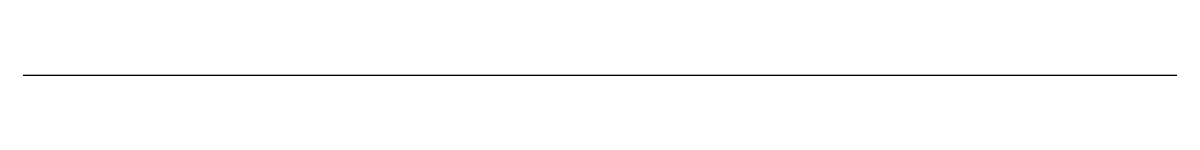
# Model space of a CAD drawing. Header units: metres. Extents: x 0 to 100, y 0 to 0.
import ezdxf

# ---------------------------------------------------------------- set-up
doc = ezdxf.new("R2010")
doc.units = ezdxf.units.M
doc.layers.add('SARR_2.2x7', color=40, linetype='Continuous')

msp = doc.modelspace()

# ---------------------------------------------------------------- linework, layer by layer
at = {"layer": 'SARR_2.2x7'}
msp.add_line((0, 0), (100, 0), dxfattribs=at)

doc.saveas('drawing.dxf')
